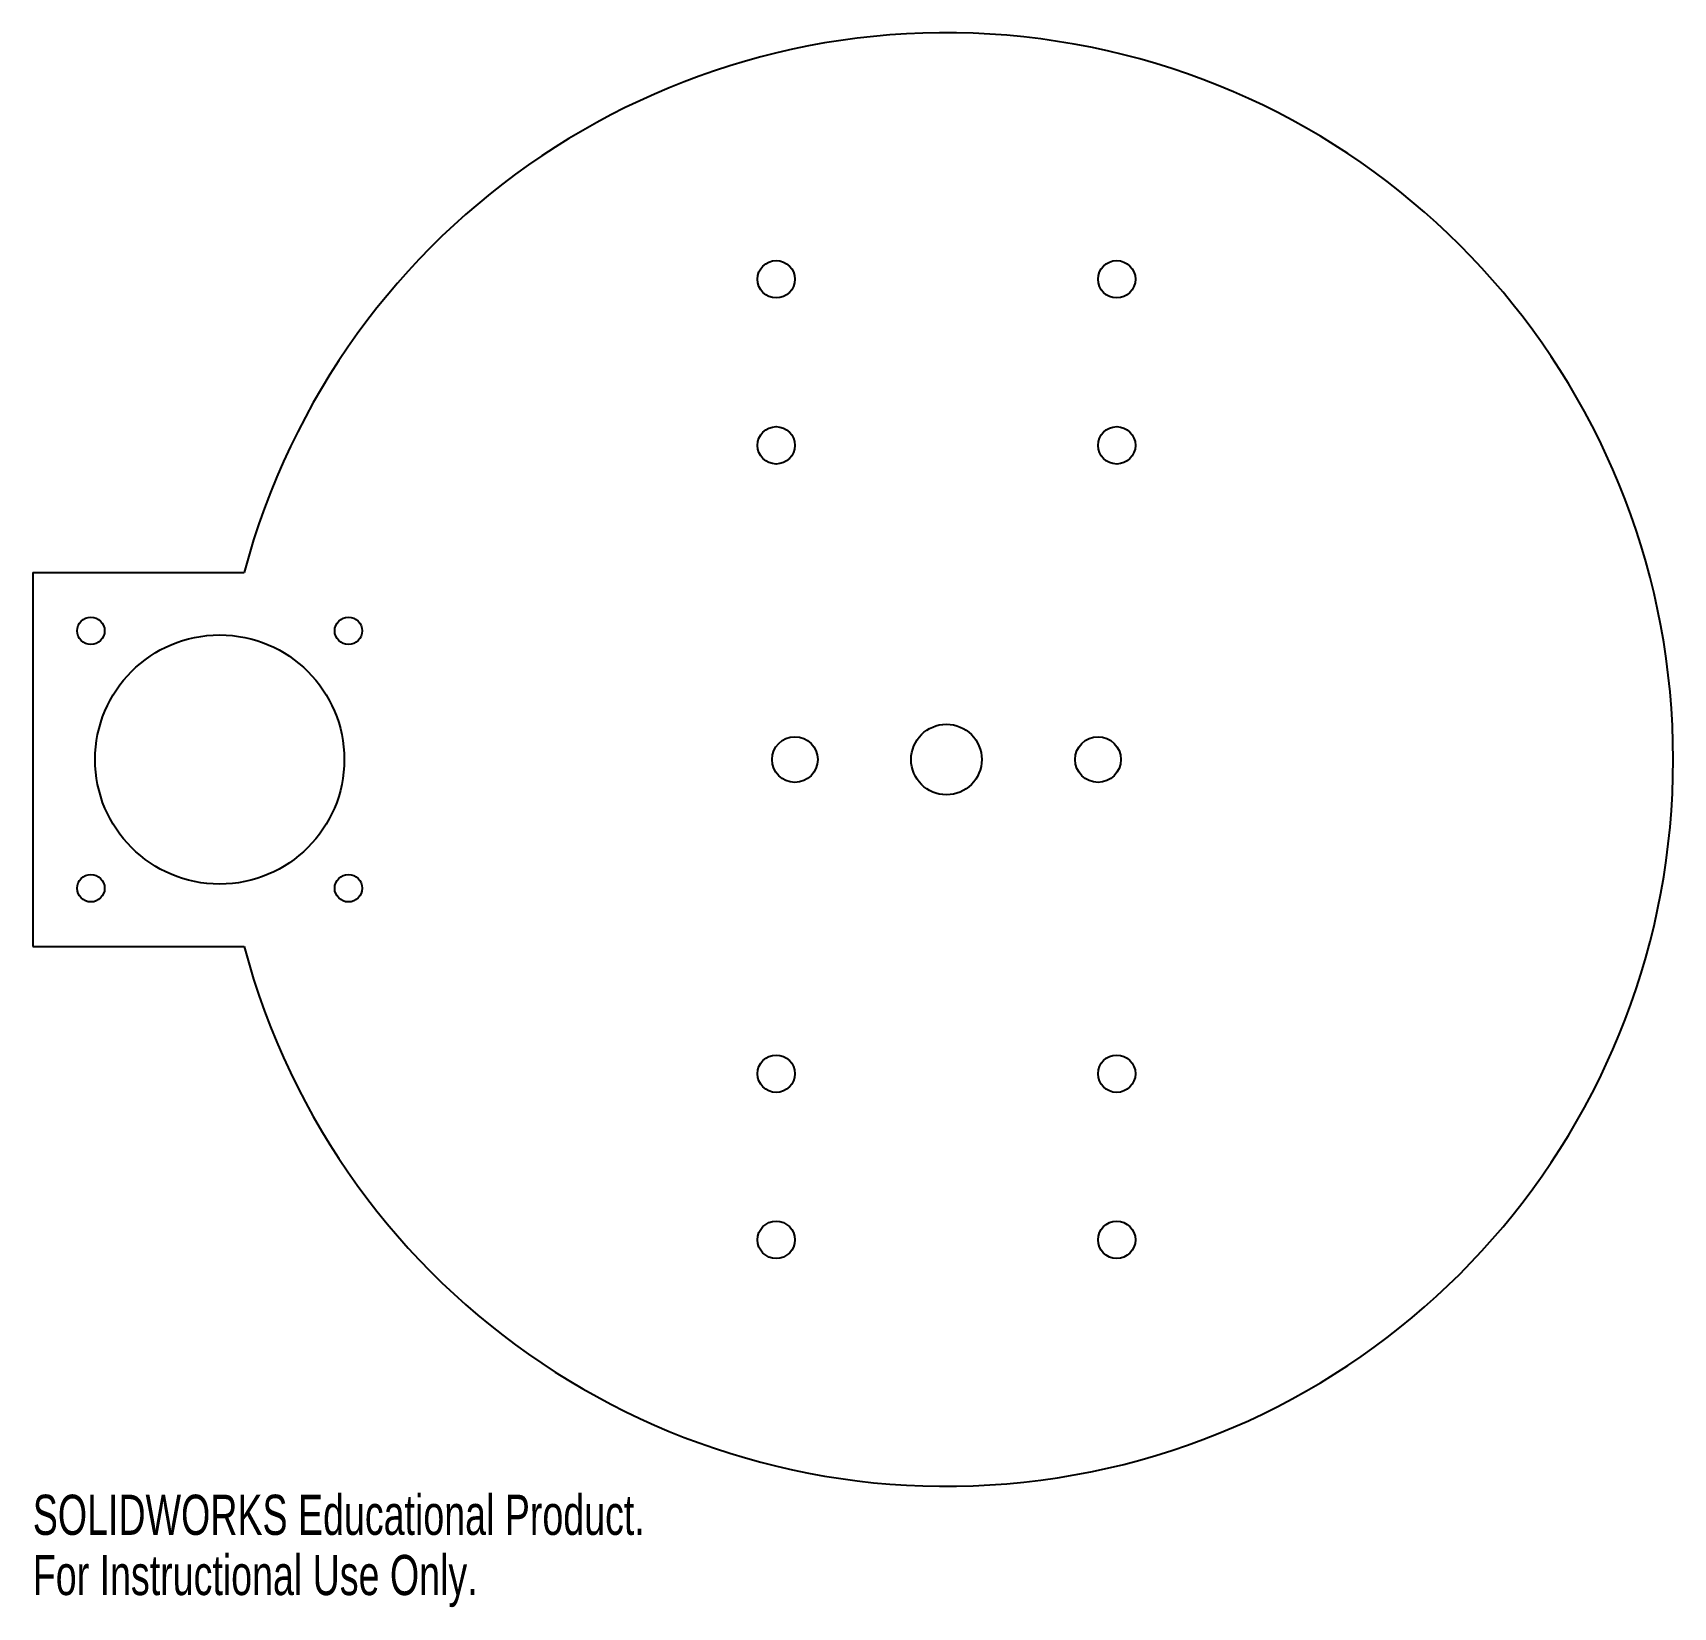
# Model space of a CAD drawing. Header units: millimetres. Extents: x -110 to 87, y -102 to 87.
import ezdxf

# ---------------------------------------------------------------- set-up
doc = ezdxf.new("R2010")
doc.units = ezdxf.units.MM
doc.styles.add('SLDTEXTSTYLE0', font='TXT', dxfattribs={"width": 0.7})

msp = doc.modelspace()

# ---------------------------------------------------------------- linework, layer by layer
at = {"color": 7, "linetype": 'Continuous', "lineweight": 25}
for p, q in [((-110, 22.5), (-110, -22.5)), ((-110, 22.5), (-84.56, 22.5)), ((-110, -22.5), (-84.56, -22.5))]:
    msp.add_line(p, q, dxfattribs=at)
for centre, radius in [((-20.5, 57.83), 2.25), ((20.5, 57.83), 2.25), ((-20.5, 37.83), 2.25), ((20.5, 37.83), 2.25), ((-103, 15.5), 1.65), ((-72, 15.5), 1.65), ((-87.5, 0), 15), ((0, 0), 4.25), ((-18.25, 0), 2.75), ((18.25, 0), 2.75), ((-103, -15.5), 1.65), ((-72, -15.5), 1.65), ((-20.5, -37.83), 2.25), ((20.5, -37.83), 2.25), ((-20.5, -57.83), 2.25), ((20.5, -57.83), 2.25)]:
    msp.add_circle(centre, radius, dxfattribs=at)
msp.add_arc((0, 0), 87.5, 194.9006, 165.0994, dxfattribs=at)

# ---------------------------------------------------------------- texts
at = {"color": 7, "linetype": 'Continuous', "char_height": 4.8336, "attachment_point": 1, "style": 'SLDTEXTSTYLE0'}
for s, insert in [('SOLIDWORKS Educational Product.', (-110, -88.52)), ('For Instructional Use Only.', (-110, -95.77))]:
    msp.add_mtext(s, dxfattribs=dict(at, insert=insert))

doc.saveas('drawing.dxf')
